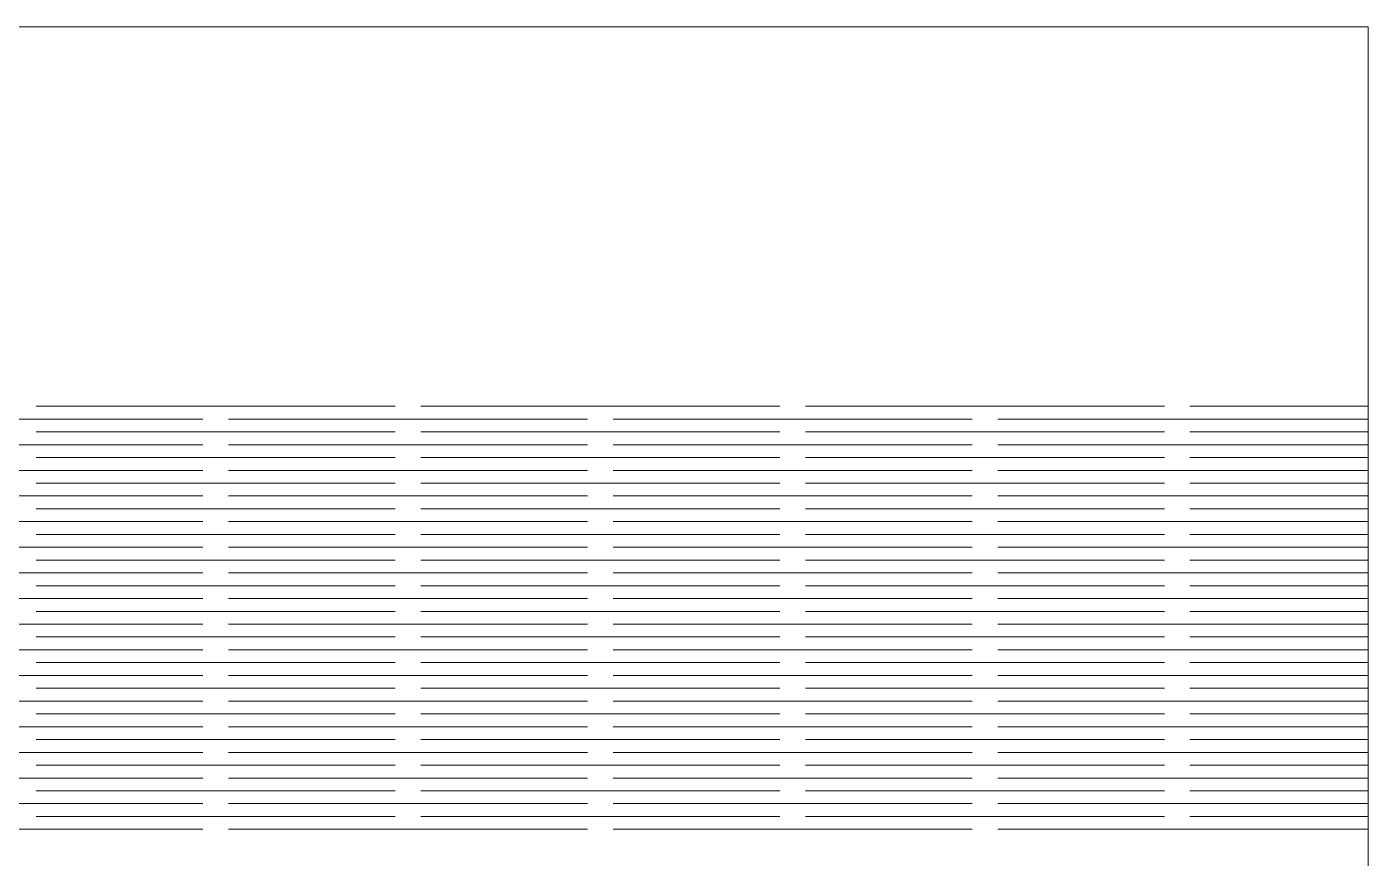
# Model space of a CAD drawing. Header units: centimetres. Extents: x -55.8 to 27.7, y -32.1 to 37.5.
# Drawn here: x -32.77 to -22.31, y -12.17 to -5.68 of the extents above; entities that cross this region are included whole.
import ezdxf

# ---------------------------------------------------------------- set-up
doc = ezdxf.new("R2010")
doc.units = ezdxf.units.CM
doc.header["$MEASUREMENT"] = 0
doc.layers.add('Grab', color=7, linetype='Continuous')

msp = doc.modelspace()

# ---------------------------------------------------------------- linework, layer by layer
at = {"layer": 'Grab', "color": 1, "lineweight": 9}
for points in [[(-22.31111, -5.68445), (-22.31111, -5.68445), (-49.29111, -5.68445), (-49.29111, -5.68445)], [(-22.31111, -17.68445), (-22.31111, -17.68445), (-22.31111, -5.68445), (-22.31111, -5.68445)]]:
    msp.add_open_spline(points, degree=3, dxfattribs=at)
at = {"layer": 'Grab', "color": 3, "lineweight": 9}
for points in [[(-32.70111, -8.64445), (-32.70111, -8.64445), (-29.90111, -8.64445), (-29.90111, -8.64445)], [(-29.70111, -8.64445), (-29.70111, -8.64445), (-26.90111, -8.64445), (-26.90111, -8.64445)], [(-26.70111, -8.64445), (-26.70111, -8.64445), (-23.90111, -8.64445), (-23.90111, -8.64445)], [(-23.70111, -8.64445), (-23.70111, -8.64445), (-22.31111, -8.64445), (-22.31111, -8.64445)], [(-34.20111, -8.74445), (-34.20111, -8.74445), (-31.40111, -8.74445), (-31.40111, -8.74445)], [(-31.20111, -8.74445), (-31.20111, -8.74445), (-28.40111, -8.74445), (-28.40111, -8.74445)], [(-28.20111, -8.74445), (-28.20111, -8.74445), (-25.40111, -8.74445), (-25.40111, -8.74445)], [(-25.20111, -8.74445), (-25.20111, -8.74445), (-22.31111, -8.74445), (-22.31111, -8.74445)], [(-32.70111, -8.84445), (-32.70111, -8.84445), (-29.90111, -8.84445), (-29.90111, -8.84445)], [(-29.70111, -8.84445), (-29.70111, -8.84445), (-26.90111, -8.84445), (-26.90111, -8.84445)], [(-26.70111, -8.84445), (-26.70111, -8.84445), (-23.90111, -8.84445), (-23.90111, -8.84445)], [(-23.70111, -8.84445), (-23.70111, -8.84445), (-22.31111, -8.84445), (-22.31111, -8.84445)], [(-34.20111, -8.94445), (-34.20111, -8.94445), (-31.40111, -8.94445), (-31.40111, -8.94445)], [(-31.20111, -8.94445), (-31.20111, -8.94445), (-28.40111, -8.94445), (-28.40111, -8.94445)], [(-28.20111, -8.94445), (-28.20111, -8.94445), (-25.40111, -8.94445), (-25.40111, -8.94445)], [(-25.20111, -8.94445), (-25.20111, -8.94445), (-22.31111, -8.94445), (-22.31111, -8.94445)], [(-32.70111, -9.04445), (-32.70111, -9.04445), (-29.90111, -9.04445), (-29.90111, -9.04445)], [(-29.70111, -9.04445), (-29.70111, -9.04445), (-26.90111, -9.04445), (-26.90111, -9.04445)], [(-26.70111, -9.04445), (-26.70111, -9.04445), (-23.90111, -9.04445), (-23.90111, -9.04445)], [(-23.70111, -9.04445), (-23.70111, -9.04445), (-22.31111, -9.04445), (-22.31111, -9.04445)], [(-34.20111, -9.14445), (-34.20111, -9.14445), (-31.40111, -9.14445), (-31.40111, -9.14445)], [(-31.20111, -9.14445), (-31.20111, -9.14445), (-28.40111, -9.14445), (-28.40111, -9.14445)], [(-28.20111, -9.14445), (-28.20111, -9.14445), (-25.40111, -9.14445), (-25.40111, -9.14445)], [(-25.20111, -9.14445), (-25.20111, -9.14445), (-22.31111, -9.14445), (-22.31111, -9.14445)], [(-32.70111, -9.24445), (-32.70111, -9.24445), (-29.90111, -9.24445), (-29.90111, -9.24445)], [(-29.70111, -9.24445), (-29.70111, -9.24445), (-26.90111, -9.24445), (-26.90111, -9.24445)], [(-26.70111, -9.24445), (-26.70111, -9.24445), (-23.90111, -9.24445), (-23.90111, -9.24445)], [(-23.70111, -9.24445), (-23.70111, -9.24445), (-22.31111, -9.24445), (-22.31111, -9.24445)], [(-34.20111, -9.34445), (-34.20111, -9.34445), (-31.40111, -9.34445), (-31.40111, -9.34445)], [(-31.20111, -9.34445), (-31.20111, -9.34445), (-28.40111, -9.34445), (-28.40111, -9.34445)], [(-28.20111, -9.34445), (-28.20111, -9.34445), (-25.40111, -9.34445), (-25.40111, -9.34445)], [(-25.20111, -9.34445), (-25.20111, -9.34445), (-22.31111, -9.34445), (-22.31111, -9.34445)], [(-32.70111, -9.44445), (-32.70111, -9.44445), (-29.90111, -9.44445), (-29.90111, -9.44445)], [(-29.70111, -9.44445), (-29.70111, -9.44445), (-26.90111, -9.44445), (-26.90111, -9.44445)], [(-26.70111, -9.44445), (-26.70111, -9.44445), (-23.90111, -9.44445), (-23.90111, -9.44445)], [(-23.70111, -9.44445), (-23.70111, -9.44445), (-22.31111, -9.44445), (-22.31111, -9.44445)], [(-34.20111, -9.54445), (-34.20111, -9.54445), (-31.40111, -9.54445), (-31.40111, -9.54445)], [(-31.20111, -9.54445), (-31.20111, -9.54445), (-28.40111, -9.54445), (-28.40111, -9.54445)], [(-28.20111, -9.54445), (-28.20111, -9.54445), (-25.40111, -9.54445), (-25.40111, -9.54445)], [(-25.20111, -9.54445), (-25.20111, -9.54445), (-22.31111, -9.54445), (-22.31111, -9.54445)], [(-32.70111, -9.64445), (-32.70111, -9.64445), (-29.90111, -9.64445), (-29.90111, -9.64445)], [(-29.70111, -9.64445), (-29.70111, -9.64445), (-26.90111, -9.64445), (-26.90111, -9.64445)], [(-26.70111, -9.64445), (-26.70111, -9.64445), (-23.90111, -9.64445), (-23.90111, -9.64445)], [(-23.70111, -9.64445), (-23.70111, -9.64445), (-22.31111, -9.64445), (-22.31111, -9.64445)], [(-34.20111, -9.74445), (-34.20111, -9.74445), (-31.40111, -9.74445), (-31.40111, -9.74445)], [(-31.20111, -9.74445), (-31.20111, -9.74445), (-28.40111, -9.74445), (-28.40111, -9.74445)], [(-28.20111, -9.74445), (-28.20111, -9.74445), (-25.40111, -9.74445), (-25.40111, -9.74445)], [(-25.20111, -9.74445), (-25.20111, -9.74445), (-22.31111, -9.74445), (-22.31111, -9.74445)], [(-32.70111, -9.84445), (-32.70111, -9.84445), (-29.90111, -9.84445), (-29.90111, -9.84445)], [(-29.70111, -9.84445), (-29.70111, -9.84445), (-26.90111, -9.84445), (-26.90111, -9.84445)], [(-26.70111, -9.84445), (-26.70111, -9.84445), (-23.90111, -9.84445), (-23.90111, -9.84445)], [(-23.70111, -9.84445), (-23.70111, -9.84445), (-22.31111, -9.84445), (-22.31111, -9.84445)], [(-34.20111, -9.94445), (-34.20111, -9.94445), (-31.40111, -9.94445), (-31.40111, -9.94445)], [(-32.70111, -10.04445), (-32.70111, -10.04445), (-29.90111, -10.04445), (-29.90111, -10.04445)], [(-31.20111, -9.94445), (-31.20111, -9.94445), (-28.40111, -9.94445), (-28.40111, -9.94445)], [(-29.70111, -10.04445), (-29.70111, -10.04445), (-26.90111, -10.04445), (-26.90111, -10.04445)], [(-28.20111, -9.94445), (-28.20111, -9.94445), (-25.40111, -9.94445), (-25.40111, -9.94445)], [(-26.70111, -10.04445), (-26.70111, -10.04445), (-23.90111, -10.04445), (-23.90111, -10.04445)], [(-25.20111, -9.94445), (-25.20111, -9.94445), (-22.31111, -9.94445), (-22.31111, -9.94445)], [(-23.70111, -10.04445), (-23.70111, -10.04445), (-22.31111, -10.04445), (-22.31111, -10.04445)], [(-34.20111, -10.14445), (-34.20111, -10.14445), (-31.40111, -10.14445), (-31.40111, -10.14445)], [(-31.20111, -10.14445), (-31.20111, -10.14445), (-28.40111, -10.14445), (-28.40111, -10.14445)], [(-28.20111, -10.14445), (-28.20111, -10.14445), (-25.40111, -10.14445), (-25.40111, -10.14445)], [(-25.20111, -10.14445), (-25.20111, -10.14445), (-22.31111, -10.14445), (-22.31111, -10.14445)], [(-32.70111, -10.24445), (-32.70111, -10.24445), (-29.90111, -10.24445), (-29.90111, -10.24445)], [(-29.70111, -10.24445), (-29.70111, -10.24445), (-26.90111, -10.24445), (-26.90111, -10.24445)], [(-26.70111, -10.24445), (-26.70111, -10.24445), (-23.90111, -10.24445), (-23.90111, -10.24445)], [(-23.70111, -10.24445), (-23.70111, -10.24445), (-22.31111, -10.24445), (-22.31111, -10.24445)], [(-34.20111, -10.34445), (-34.20111, -10.34445), (-31.40111, -10.34445), (-31.40111, -10.34445)], [(-31.20111, -10.34445), (-31.20111, -10.34445), (-28.40111, -10.34445), (-28.40111, -10.34445)], [(-28.20111, -10.34445), (-28.20111, -10.34445), (-25.40111, -10.34445), (-25.40111, -10.34445)], [(-25.20111, -10.34445), (-25.20111, -10.34445), (-22.31111, -10.34445), (-22.31111, -10.34445)], [(-32.70111, -10.44445), (-32.70111, -10.44445), (-29.90111, -10.44445), (-29.90111, -10.44445)], [(-29.70111, -10.44445), (-29.70111, -10.44445), (-26.90111, -10.44445), (-26.90111, -10.44445)], [(-26.70111, -10.44445), (-26.70111, -10.44445), (-23.90111, -10.44445), (-23.90111, -10.44445)], [(-23.70111, -10.44445), (-23.70111, -10.44445), (-22.31111, -10.44445), (-22.31111, -10.44445)], [(-34.20111, -10.54445), (-34.20111, -10.54445), (-31.40111, -10.54445), (-31.40111, -10.54445)], [(-31.20111, -10.54445), (-31.20111, -10.54445), (-28.40111, -10.54445), (-28.40111, -10.54445)], [(-28.20111, -10.54445), (-28.20111, -10.54445), (-25.40111, -10.54445), (-25.40111, -10.54445)], [(-25.20111, -10.54445), (-25.20111, -10.54445), (-22.31111, -10.54445), (-22.31111, -10.54445)], [(-32.70111, -10.64445), (-32.70111, -10.64445), (-29.90111, -10.64445), (-29.90111, -10.64445)], [(-29.70111, -10.64445), (-29.70111, -10.64445), (-26.90111, -10.64445), (-26.90111, -10.64445)], [(-26.70111, -10.64445), (-26.70111, -10.64445), (-23.90111, -10.64445), (-23.90111, -10.64445)], [(-23.70111, -10.64445), (-23.70111, -10.64445), (-22.31111, -10.64445), (-22.31111, -10.64445)], [(-34.20111, -10.74445), (-34.20111, -10.74445), (-31.40111, -10.74445), (-31.40111, -10.74445)], [(-31.20111, -10.74445), (-31.20111, -10.74445), (-28.40111, -10.74445), (-28.40111, -10.74445)], [(-28.20111, -10.74445), (-28.20111, -10.74445), (-25.40111, -10.74445), (-25.40111, -10.74445)], [(-25.20111, -10.74445), (-25.20111, -10.74445), (-22.31111, -10.74445), (-22.31111, -10.74445)], [(-32.70111, -10.84445), (-32.70111, -10.84445), (-29.90111, -10.84445), (-29.90111, -10.84445)], [(-29.70111, -10.84445), (-29.70111, -10.84445), (-26.90111, -10.84445), (-26.90111, -10.84445)], [(-26.70111, -10.84445), (-26.70111, -10.84445), (-23.90111, -10.84445), (-23.90111, -10.84445)], [(-23.70111, -10.84445), (-23.70111, -10.84445), (-22.31111, -10.84445), (-22.31111, -10.84445)], [(-34.20111, -10.94445), (-34.20111, -10.94445), (-31.40111, -10.94445), (-31.40111, -10.94445)], [(-31.20111, -10.94445), (-31.20111, -10.94445), (-28.40111, -10.94445), (-28.40111, -10.94445)], [(-28.20111, -10.94445), (-28.20111, -10.94445), (-25.40111, -10.94445), (-25.40111, -10.94445)], [(-25.20111, -10.94445), (-25.20111, -10.94445), (-22.31111, -10.94445), (-22.31111, -10.94445)], [(-32.70111, -11.04445), (-32.70111, -11.04445), (-29.90111, -11.04445), (-29.90111, -11.04445)], [(-29.70111, -11.04445), (-29.70111, -11.04445), (-26.90111, -11.04445), (-26.90111, -11.04445)], [(-26.70111, -11.04445), (-26.70111, -11.04445), (-23.90111, -11.04445), (-23.90111, -11.04445)], [(-23.70111, -11.04445), (-23.70111, -11.04445), (-22.31111, -11.04445), (-22.31111, -11.04445)], [(-34.20111, -11.14445), (-34.20111, -11.14445), (-31.40111, -11.14445), (-31.40111, -11.14445)], [(-31.20111, -11.14445), (-31.20111, -11.14445), (-28.40111, -11.14445), (-28.40111, -11.14445)], [(-28.20111, -11.14445), (-28.20111, -11.14445), (-25.40111, -11.14445), (-25.40111, -11.14445)], [(-25.20111, -11.14445), (-25.20111, -11.14445), (-22.31111, -11.14445), (-22.31111, -11.14445)], [(-32.70111, -11.24445), (-32.70111, -11.24445), (-29.90111, -11.24445), (-29.90111, -11.24445)], [(-29.70111, -11.24445), (-29.70111, -11.24445), (-26.90111, -11.24445), (-26.90111, -11.24445)], [(-26.70111, -11.24445), (-26.70111, -11.24445), (-23.90111, -11.24445), (-23.90111, -11.24445)], [(-23.70111, -11.24445), (-23.70111, -11.24445), (-22.31111, -11.24445), (-22.31111, -11.24445)], [(-34.20111, -11.34445), (-34.20111, -11.34445), (-31.40111, -11.34445), (-31.40111, -11.34445)], [(-31.20111, -11.34445), (-31.20111, -11.34445), (-28.40111, -11.34445), (-28.40111, -11.34445)], [(-28.20111, -11.34445), (-28.20111, -11.34445), (-25.40111, -11.34445), (-25.40111, -11.34445)], [(-25.20111, -11.34445), (-25.20111, -11.34445), (-22.31111, -11.34445), (-22.31111, -11.34445)], [(-32.70111, -11.44445), (-32.70111, -11.44445), (-29.90111, -11.44445), (-29.90111, -11.44445)], [(-29.70111, -11.44445), (-29.70111, -11.44445), (-26.90111, -11.44445), (-26.90111, -11.44445)], [(-26.70111, -11.44445), (-26.70111, -11.44445), (-23.90111, -11.44445), (-23.90111, -11.44445)], [(-23.70111, -11.44445), (-23.70111, -11.44445), (-22.31111, -11.44445), (-22.31111, -11.44445)], [(-34.20111, -11.54445), (-34.20111, -11.54445), (-31.40111, -11.54445), (-31.40111, -11.54445)], [(-31.20111, -11.54445), (-31.20111, -11.54445), (-28.40111, -11.54445), (-28.40111, -11.54445)], [(-28.20111, -11.54445), (-28.20111, -11.54445), (-25.40111, -11.54445), (-25.40111, -11.54445)], [(-25.20111, -11.54445), (-25.20111, -11.54445), (-22.31111, -11.54445), (-22.31111, -11.54445)], [(-32.70111, -11.64445), (-32.70111, -11.64445), (-29.90111, -11.64445), (-29.90111, -11.64445)], [(-29.70111, -11.64445), (-29.70111, -11.64445), (-26.90111, -11.64445), (-26.90111, -11.64445)], [(-26.70111, -11.64445), (-26.70111, -11.64445), (-23.90111, -11.64445), (-23.90111, -11.64445)], [(-23.70111, -11.64445), (-23.70111, -11.64445), (-22.31111, -11.64445), (-22.31111, -11.64445)], [(-34.20111, -11.74445), (-34.20111, -11.74445), (-31.40111, -11.74445), (-31.40111, -11.74445)], [(-31.20111, -11.74445), (-31.20111, -11.74445), (-28.40111, -11.74445), (-28.40111, -11.74445)], [(-28.20111, -11.74445), (-28.20111, -11.74445), (-25.40111, -11.74445), (-25.40111, -11.74445)], [(-25.20111, -11.74445), (-25.20111, -11.74445), (-22.31111, -11.74445), (-22.31111, -11.74445)], [(-32.70111, -11.84445), (-32.70111, -11.84445), (-29.90111, -11.84445), (-29.90111, -11.84445)], [(-29.70111, -11.84445), (-29.70111, -11.84445), (-26.90111, -11.84445), (-26.90111, -11.84445)], [(-26.70111, -11.84445), (-26.70111, -11.84445), (-23.90111, -11.84445), (-23.90111, -11.84445)], [(-23.70111, -11.84445), (-23.70111, -11.84445), (-22.31111, -11.84445), (-22.31111, -11.84445)], [(-34.20111, -11.94445), (-34.20111, -11.94445), (-31.40111, -11.94445), (-31.40111, -11.94445)], [(-31.20111, -11.94445), (-31.20111, -11.94445), (-28.40111, -11.94445), (-28.40111, -11.94445)], [(-28.20111, -11.94445), (-28.20111, -11.94445), (-25.40111, -11.94445), (-25.40111, -11.94445)], [(-25.20111, -11.94445), (-25.20111, -11.94445), (-22.31111, -11.94445), (-22.31111, -11.94445)]]:
    msp.add_open_spline(points, degree=3, dxfattribs=at)

doc.saveas('drawing.dxf')
